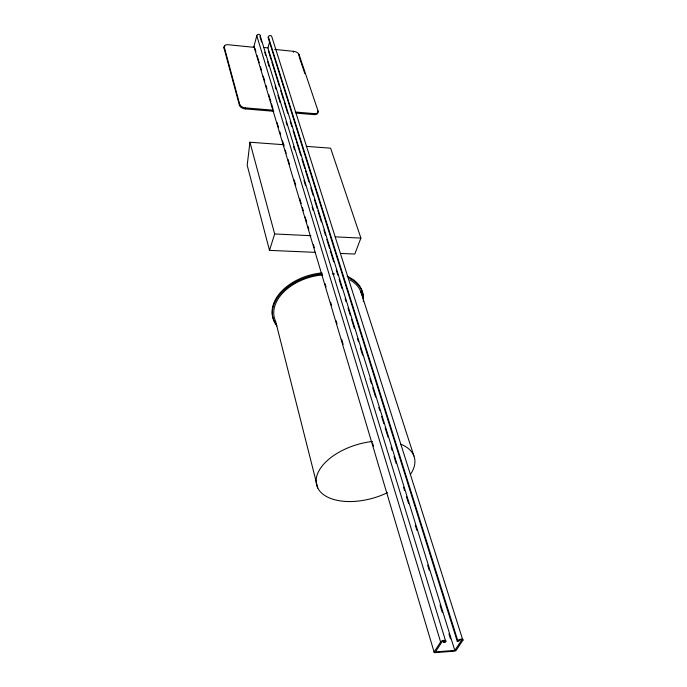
<?xml version="1.0" encoding="UTF-8"?>
<svg xmlns="http://www.w3.org/2000/svg" width="687" height="687" viewBox="0 0 687 687"><rect width="100%" height="100%" fill="white"/><g stroke="black" fill="none" stroke-linecap="round" stroke-linejoin="round"><path stroke-width="1.03" d="M261.601 41.959L260.038 36.823L260.287 35.664A1.821 1.511 -17.6 0 0 256.912 35.312L253.941 46.484L434.09 651.997A1.537 0.661 -16.4 0 0 435 652.65L454.305 651.182A1.529 0.653 -16.8 0 0 456.194 650.323L463.038 639.983A2.842 1.228 -17 0 0 461.26 639.108A2.842 1.228 -17 0 0 458.066 640.344L457.276 641.426L458.676 641.323L459.148 640.619A1.288 0.558 -17 0 1 460.737 639.889A1.288 0.558 -17 0 1 461.475 640.447L454.803 650.426L435.489 651.886L441.973 641.873A1.288 0.558 -16.6 0 1 443.562 641.134A1.288 0.558 -16.6 0 1 444.317 641.701L443.862 642.405L445.27 642.302L445.897 641.229A2.86 1.237 -16.6 0 0 444.077 640.353A2.86 1.237 -16.6 0 0 440.874 641.598L434.09 651.997M283.894 144.734L249.931 142.235L247.2 165.292L269.51 250.377L315.35 252.352M273.804 111.277L245.216 108.907A5.127 2.937 16.2 0 1 239.437 105.351L224.022 48.09L224.263 47.077A4.886 2.636 15.7 0 1 228.187 44.732L254.568 47.386M239.437 105.351L239.703 104.33L224.263 47.077M245.216 108.907L245.491 107.885A5.127 2.937 16.2 0 1 239.703 104.33M462.901 640.293L271.846 36.866A1.812 1.503 -18.6 0 0 268.488 36.514L268.128 37.665L457.276 641.426M454.803 650.426L267.939 47.901L269.527 42.044M293.332 52.315L293.615 51.327L274.62 49.412M298.768 55.544L299.051 54.556A4.766 2.559 17.4 0 0 293.615 51.327M269.51 250.377L274.671 233.966L249.931 142.235M296.045 113.123L314.036 114.617L314.354 113.621A5.007 2.834 18.2 0 0 318.047 110.916L299.051 54.556M318.047 110.916L317.729 111.921A5.007 2.834 18.2 0 1 314.036 114.617M306.187 146.374L330.602 148.169L360.898 238.088L354.801 254.044L340.941 253.451M274.671 233.966L310.868 235.693M335.35 236.869L360.898 238.088M245.491 107.885L273.04 110.178M295.29 112.033L314.354 113.621M263.928 47.497L267.939 47.901M299.103 56.549L304.865 73.664M360.941 292.095L413.943 456.065M268.351 36.84L457.791 640.653M268.359 50.761L271.21 59.984M271.846 62.036L279.463 86.622M280.734 90.727L283.585 99.941M284.22 101.994L287.716 113.269M290.249 121.462L291.838 126.588M293.109 130.685L295.96 139.908M296.595 141.951L300.726 155.271M301.988 159.375L304.848 168.59M305.483 170.642L308.97 181.918M310.876 188.058L313.1 195.237M314.363 199.333L317.222 208.556M317.858 210.6L321.344 221.875M323.886 230.068L325.475 235.194M326.737 239.291L329.597 248.514M330.232 250.566L333.719 261.833M336.261 270.034L337.849 275.152M339.12 279.248L341.971 288.471M345.149 298.716L346.093 301.791M348 307.939L350.224 315.11M351.495 319.215L354.346 328.429M357.523 338.682L358.477 341.748M360.374 347.897L362.599 355.076M369.898 378.64L371.487 383.758M372.749 387.863L375.609 397.077M378.777 407.322L379.731 410.397M381.637 416.545L383.861 423.724M385.124 427.821L387.983 437.044M391.152 447.289L392.105 450.363M394.012 456.512L396.236 463.682M403.535 487.246L404.48 490.32M406.386 496.469L408.61 503.64M415.274 525.16L416.854 530.278M427.649 565.118L429.238 570.236M440.024 605.075L442.248 612.246M448.903 633.766L450.492 638.884M260.253 35.99L445.777 641.529M264.744 52.221L265.689 55.295M267.569 61.452L269.141 66.587M275.101 86.081L276.045 89.164M277.926 95.321L280.124 102.509M286.093 122.003L287.037 125.086M293.624 146.632L294.568 149.714M303.989 180.501L305.56 185.627M312.156 207.182L313.092 210.256M443.235 640.353L443.862 642.405M256.766 35.647L440.59 641.924M254.98 48.425L255.899 51.508M257.118 55.621L259.265 62.818M260.493 66.922L261.412 70.005M263.241 76.171L264.778 81.306M265.998 85.42L266.917 88.503M268.754 94.669L270.901 101.865M271.511 103.917L273.04 109.053M277.024 122.415L278.553 127.55M279.781 131.664L280.7 134.746M282.529 140.912L284.066 146.048M285.285 150.161L286.204 153.244M288.042 159.41L289.57 164.545M294.165 179.96L295.693 185.095M299.678 198.457L301.207 203.592M302.435 207.706L303.353 210.789M305.191 216.955L306.72 222.09M307.939 226.203L308.858 229.286M313.452 244.701L314.371 247.784M325.088 283.748L326.007 286.831M330.602 302.246L331.52 305.329M336.106 320.735L337.025 323.817M341.619 339.232L343.148 344.376M372.543 443.021L373.462 446.103M317.789 488.062L275.581 321.207A45.187 29.721 -16 0 1 322.529 274.929M349.949 279.875A45.187 29.721 -16 0 1 361.74 294.895M400.607 444.154A50.795 27.927 -16.1 0 1 410.311 474.571M387.511 492.639A50.795 27.927 -16.1 0 1 316.733 485.4A50.795 27.927 -16.1 0 1 372.448 441.458M348.361 277.694A46.596 30.649 -16 0 1 363.303 301.619M276.947 325.99A46.596 30.649 -16 0 1 280.494 293.847A46.596 30.649 -16 0 1 322.297 273.941M332.448 273.83A46.596 30.649 -16 0 1 334.543 274.019M276.054 324.127A46.561 30.657 -16 0 1 321.997 272.911M347.115 276.268A46.561 30.657 -16 0 1 363.157 298.553M254.439 47.351A0.979 0.807 -16.9 0 1 253.941 46.484M224.022 48.09A4.878 2.645 15.7 0 1 224.271 46.742M224.529 46.467A4.878 2.645 15.7 0 1 224.855 46.235"/></g></svg>
